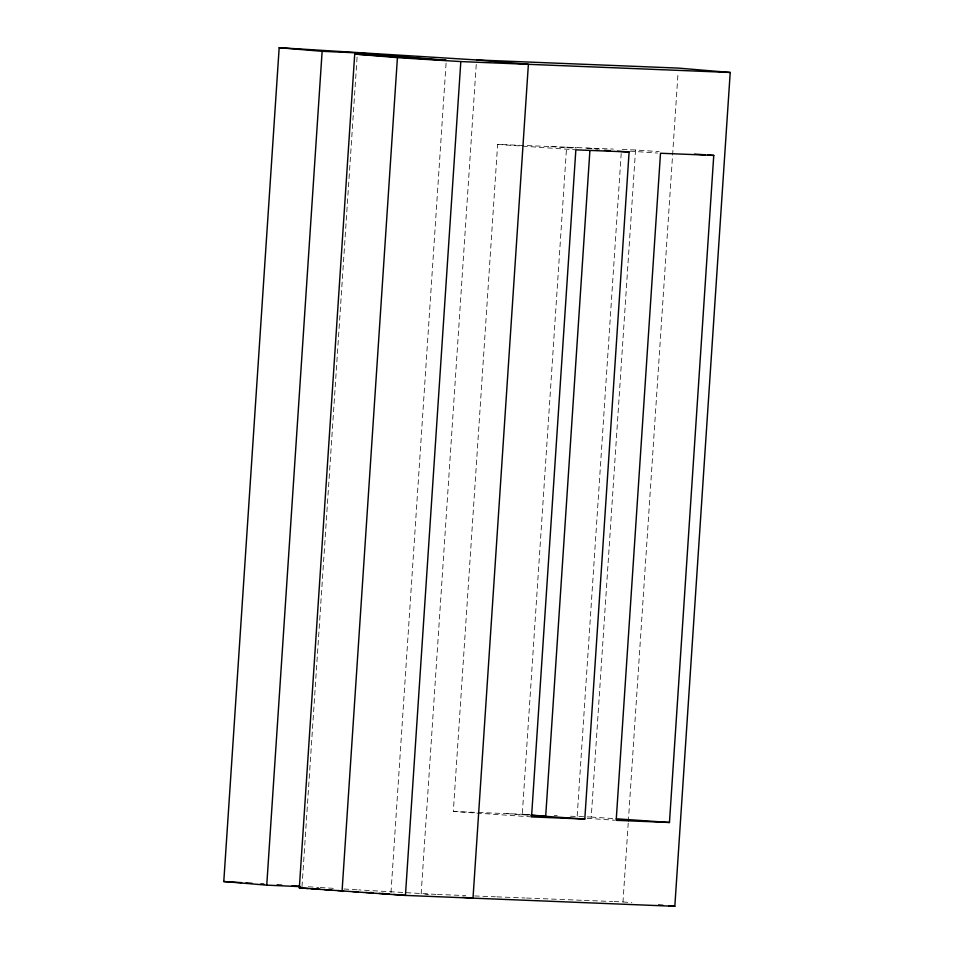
<?xml version="1.0" encoding="UTF-8"?>
<svg xmlns="http://www.w3.org/2000/svg" width="954" height="954" viewBox="0 0 954 954"><rect width="100%" height="100%" fill="white"/><g stroke="black" fill="none" stroke-linecap="round" stroke-linejoin="round"><path stroke-width="0.72" stroke-dasharray="4.77 3.58" d="M302.001 886.719L357.178 55.857M390.973 892.705L446.162 61.843M476.249 64.407L421.155 893.791L428.561 894.411M531.533 816.898L453.329 811.472L497.63 144.412L613.35 149.086M529.601 814.919L522.279 814.263L566.593 147.202L576.955 147.834M577.182 816.123L621.197 153.511M570.528 816.219L591.241 817.053L635.543 149.981L659.154 151.626M614.078 901.578L622.986 901.935L628.221 823.159M628.316 821.68L678.067 72.564M622.235 149.444L635.543 149.981M453.329 811.472L529.422 814.549M554.25 815.551L557.208 815.67M436.002 894.387L358.835 889.915M437.481 894.447L465.683 895.579M474.579 895.949L495.353 896.784M496.843 896.843L525.034 897.976M526.525 898.048L582.918 900.326M584.397 900.385L612.599 901.518M587.33 148.466L597.693 149.098M522.279 814.263L529.685 814.716M308.369 886.779L318.767 887.435M320.246 887.518L336.571 888.532M343.989 888.997L357.345 889.82M586.627 148.132L599.672 149.039M630.081 151.149L657.604 153.057M550.887 146.558L574.069 148.168M497.63 144.412L575.846 149.838M591.241 817.053L614.853 818.687M587.223 818.317L614.746 820.225M506.586 813.631L529.756 815.241M622.986 901.935L631.87 902.687M566.593 147.202L575.369 147.977"/><path stroke-width="1.43" d="M300.522 886.648L266.75 885.145L223.785 881.532L279.176 47.7L476.535 59.947L678.366 68.104L730.215 72.468L674.824 906.3L405.438 895.412L299.329 887.888L354.721 54.056L446.257 60.352L357.38 52.875L322.13 51.313L279.176 47.7M266.75 885.145L322.13 51.313M342.045 891.477L397.424 57.645L354.721 54.056M730.215 72.468L460.818 61.581L405.438 895.412L393.787 894.435M589.894 150.756L545.688 816.338L531.056 815.038M629.103 151.984L575.846 149.838L531.533 816.898L584.802 819.057L629.103 151.984L617.512 151.185M713.759 155.407L660.502 153.26L616.189 820.321L669.458 822.479L713.759 155.407L707.856 155.001M397.424 57.645L460.818 61.581M223.785 881.532L241.6 882.641M246.049 882.915L251.987 883.285M260.883 883.833L263.853 884.024M277.209 884.847L281.657 885.121M292.055 885.777L299.473 886.23M299.329 887.888L308.19 888.496M311.147 888.699L320.007 889.307M324.432 889.617L331.813 890.118M337.728 890.535L343.631 890.941M352.491 891.549L358.394 891.954M365.776 892.467L373.157 892.968M379.06 893.373L389.399 894.089L381.982 893.445M694.572 154.083L704.911 154.798M604.478 150.279L610.274 150.684M616.332 818.794L669.458 822.479M531.211 815.336L584.802 819.057M476.535 59.947L528.385 64.312L473.005 898.143L462.63 897.273M658.534 904.929L662.982 905.298M668.909 905.799L674.824 906.3M370.14 892.443L373.097 892.694"/></g></svg>
